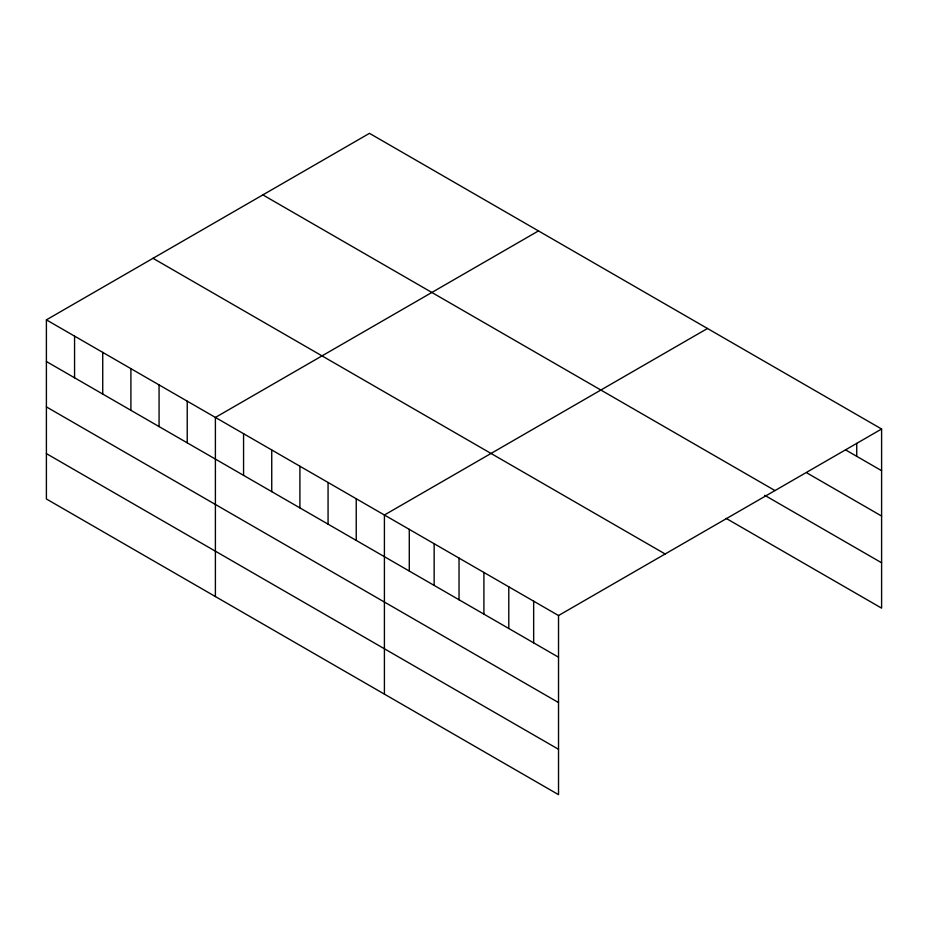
<?xml version="1.0" encoding="UTF-8"?>
<svg xmlns="http://www.w3.org/2000/svg" width="928" height="928" viewBox="0 0 928 928"><rect width="100%" height="100%" fill="white"/><g stroke="black" fill="none" stroke-linecap="round" stroke-linejoin="round"><path stroke-width="1.39" d="M46.4 319.858L558.528 615.542L558.528 794.658L46.4 498.986L46.4 319.858L369.472 133.342L881.6 429.014L881.6 608.142L726.137 518.381M538.472 230.91L215.4 417.438L215.4 596.553M707.472 328.489L384.412 515.005L384.412 694.132M558.528 615.542L881.6 429.014M845.536 449.86L881.6 470.682M806.977 472.955L881.6 516.049M262.856 194.892L774.984 490.564M764.684 495.285L881.6 562.774M153.016 258.309L665.144 553.981M46.4 361.526L558.528 657.21M46.4 406.893L558.528 702.566M46.4 453.618L558.528 749.302M856.73 443.387L856.73 456.321M533.658 601.182L533.658 642.849M508.788 586.821L508.788 628.488M483.906 572.46L483.906 614.127M459.035 558.088L459.035 599.766M434.153 543.727L434.153 585.394M409.283 529.366L409.283 571.033M356.236 498.742L356.236 540.409M328.071 482.479L328.071 524.158M299.906 466.227L299.906 507.894M271.742 449.964L271.742 491.631M243.565 433.701L243.565 475.368M187.236 401.174L187.236 442.842M159.071 384.911L159.071 426.578M130.906 368.648L130.906 410.315M102.73 352.385L102.73 394.052M74.565 336.122L74.565 377.789"/></g></svg>
